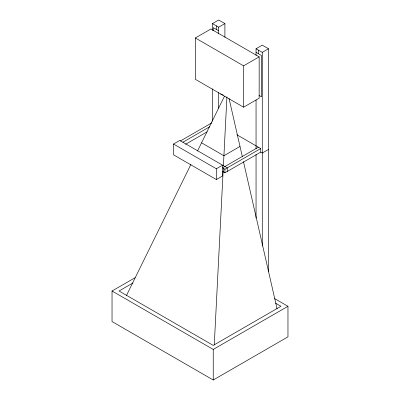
<?xml version="1.0" encoding="UTF-8"?>
<svg xmlns="http://www.w3.org/2000/svg" width="400" height="400" viewBox="0 0 400 400"><rect width="100%" height="100%" fill="white"/><g stroke="black" fill="none" stroke-linecap="round" stroke-linejoin="round"><path stroke-width="0.6" d="M214.255 345.03L223.105 171.64M223.39 166.03L226.925 96.8M126.475 295.49L190.9 164.47M197.51 151.03L224.49 96.16M212.455 30.43L212.455 23.595L218.685 20L224.91 23.595L224.91 37.265M195.33 37.975L210.9 28.99L259.16 56.855L259.16 98.2L243.595 107.19L195.33 79.325L195.33 37.975L243.595 65.84L259.16 56.855M212.455 23.595L218.685 27.19L224.91 23.595M256.05 55.445L256.05 48.765L262.275 45.17L268.505 48.765L268.505 271.66M256.05 48.765L262.275 52.36L268.505 48.765M173.535 144.045L216.345 168.765L222.575 165.17L222.575 175.955L216.345 179.55L173.535 154.83L173.535 144.045L179.76 140.45L227.245 167.865L227.245 171.46M180.34 141.015L211.875 122.81M182.875 142.245L209.87 126.66M185.575 144.285L207.17 131.815M240 146.45L223.92 155.735L201.55 142.82M258.385 147.19L222.575 167.865L224.91 169.215L260.72 148.54L260.72 152.135L224.91 172.81L222.575 171.46M268.505 149.44L262.275 153.035L260.72 152.135M274.585 298.57L287.965 306.29L287.965 336.855L213.235 380L112.035 321.575L112.035 291.01L135.155 277.665M133.015 282.945L119.04 291.01L213.235 345.395L280.96 306.29L275.575 303.185M112.035 291.01L213.235 349.44L287.965 306.29M218.685 30.785L213.235 27.64L213.235 30.725M256.05 52.36L261.495 55.505L261.495 96.855L259.02 95.425M236.83 134.75L260.72 148.54M229.05 98.465L242.375 156.84M243.485 161.705L277.07 308.86M262.275 52.36L262.275 245.94M258.385 50.11L258.385 53.71M256.05 99.915L256.05 148.84M256.05 154.425L256.05 218.03M243.595 65.84L243.595 107.19M224.91 169.215L224.91 172.81M223.355 168.315L223.355 171.91M218.685 27.19L218.685 33.87M218.685 92.615L218.685 108.135M216.345 25.845L216.345 29.44M216.345 168.765L216.345 179.55M213.235 349.44L213.235 380M212.455 88.845L212.455 121.165M223.34 95.12A8.805 5.085 0 0 1 220.615 93.91"/></g></svg>
